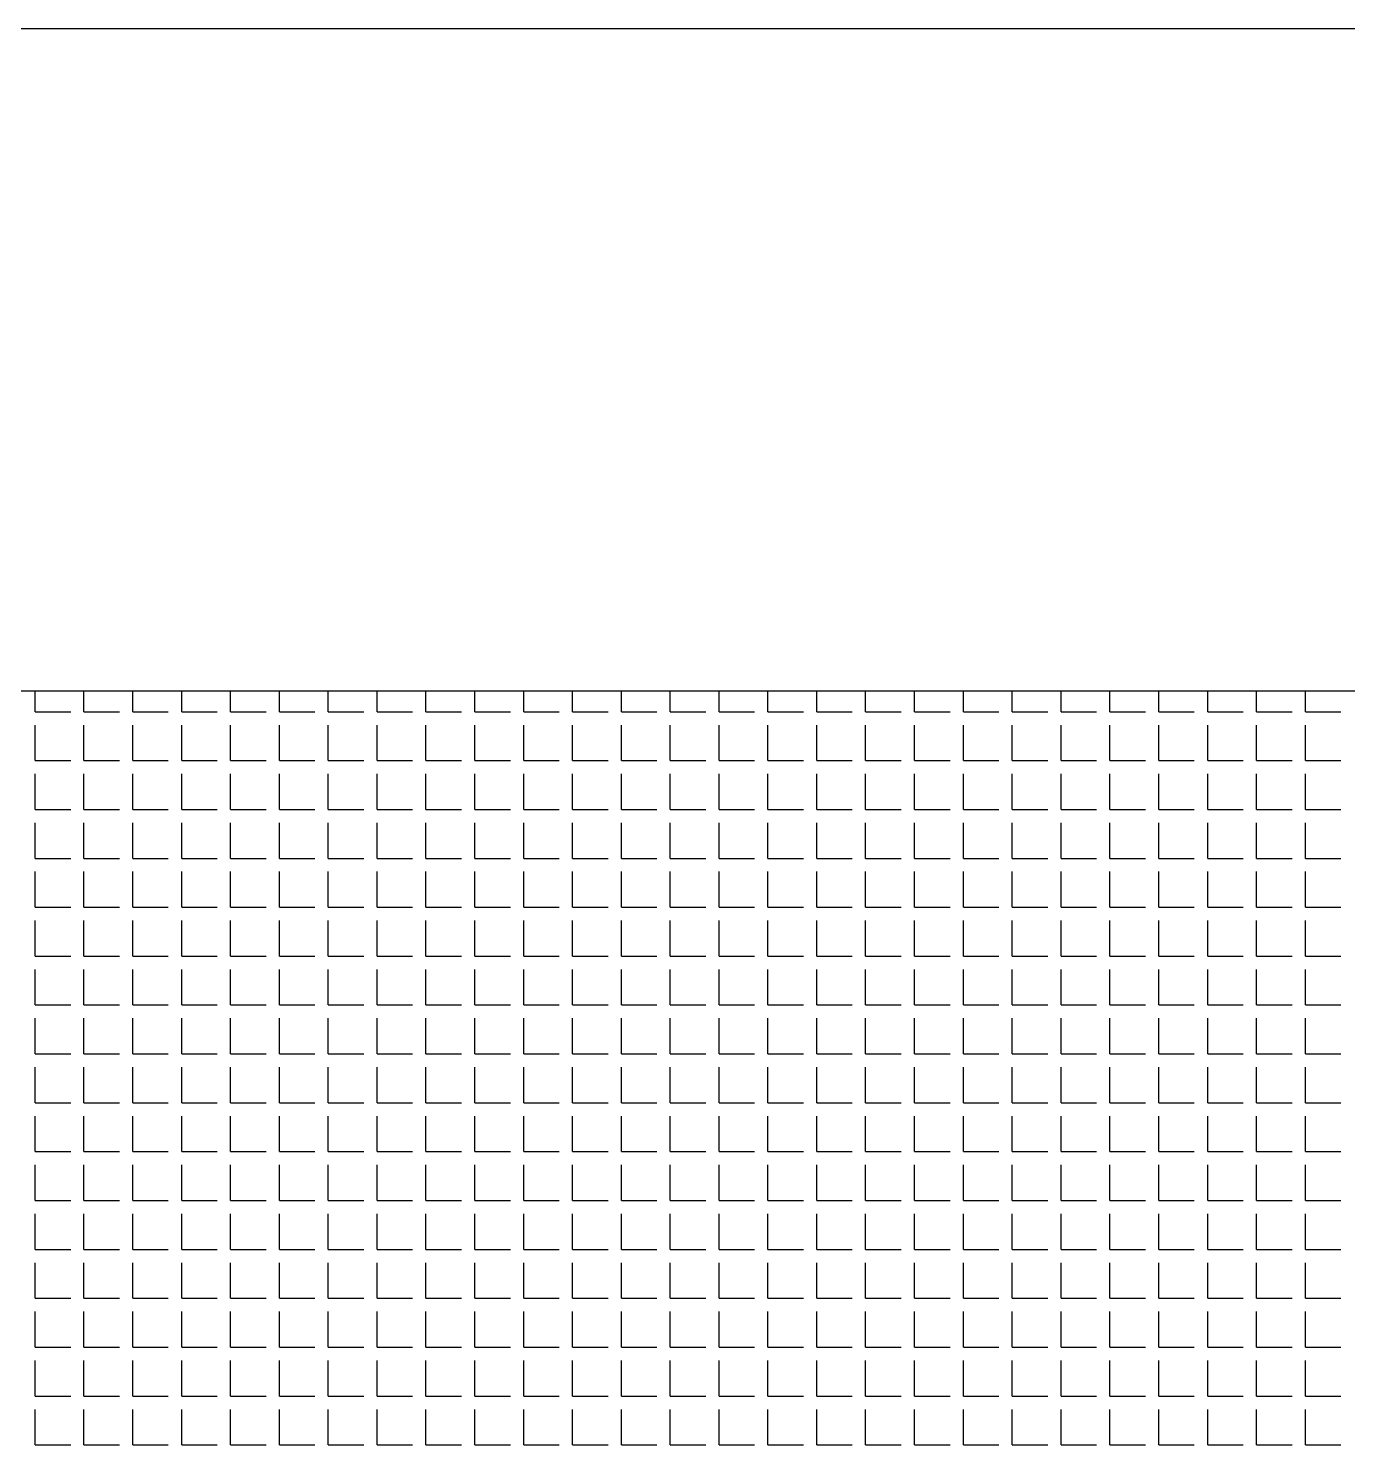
# Model space of a CAD drawing. Header units: millimetres. Extents: x -2063041 to -1932644, y 197605868 to 197643080.
# Drawn here: x -2046964.9 to -2046824.2, y 197627216.6 to 197627368.4 of the extents above; entities that cross this region are included whole.
import ezdxf

# ---------------------------------------------------------------- set-up
doc = ezdxf.new("R2010")
doc.units = ezdxf.units.MM
doc.layers.add('СКУД', color=7, linetype='Continuous')

msp = doc.modelspace()

# ---------------------------------------------------------------- linework, layer by layer
at = {"layer": 'СКУД', "color": 18, "true_color": 0x000000}
for p, q in [((-2046964.23, 197627295.48), (-2046964.23, 197627297.71)), ((-2046959.02, 197627295.48), (-2046959.02, 197627297.71)), ((-2046953.81, 197627295.48), (-2046953.81, 197627297.71)), ((-2046948.59, 197627295.48), (-2046948.59, 197627297.71)), ((-2046943.38, 197627295.48), (-2046943.38, 197627297.71)), ((-2046938.17, 197627295.48), (-2046938.17, 197627297.71)), ((-2046932.95, 197627295.48), (-2046932.95, 197627297.71)), ((-2046927.74, 197627295.48), (-2046927.74, 197627297.71)), ((-2046922.53, 197627295.48), (-2046922.53, 197627297.71)), ((-2046917.31, 197627295.48), (-2046917.31, 197627297.71)), ((-2046912.1, 197627295.48), (-2046912.1, 197627297.71)), ((-2046906.89, 197627295.48), (-2046906.89, 197627297.71)), ((-2046901.67, 197627295.48), (-2046901.67, 197627297.71)), ((-2046896.46, 197627295.48), (-2046896.46, 197627297.71)), ((-2046891.25, 197627295.48), (-2046891.25, 197627297.71)), ((-2046886.03, 197627295.48), (-2046886.03, 197627297.71)), ((-2046880.82, 197627295.48), (-2046880.82, 197627297.71)), ((-2046875.61, 197627295.48), (-2046875.61, 197627297.71)), ((-2046870.39, 197627295.48), (-2046870.39, 197627297.71)), ((-2046865.18, 197627295.48), (-2046865.18, 197627297.71)), ((-2046859.97, 197627295.48), (-2046859.97, 197627297.71)), ((-2046854.75, 197627295.48), (-2046854.75, 197627297.71)), ((-2046849.54, 197627295.48), (-2046849.54, 197627297.71)), ((-2046844.33, 197627295.48), (-2046844.33, 197627297.71)), ((-2046839.11, 197627295.48), (-2046839.11, 197627297.71)), ((-2046833.9, 197627295.48), (-2046833.9, 197627297.71)), ((-2046828.69, 197627295.48), (-2046828.69, 197627297.71)), ((-2046964.23, 197627295.48), (-2046960.44, 197627295.48)), ((-2046959.02, 197627295.48), (-2046955.23, 197627295.48)), ((-2046953.81, 197627295.48), (-2046950.02, 197627295.48)), ((-2046948.59, 197627295.48), (-2046944.8, 197627295.48)), ((-2046943.38, 197627295.48), (-2046939.59, 197627295.48)), ((-2046938.17, 197627295.48), (-2046934.38, 197627295.48)), ((-2046932.95, 197627295.48), (-2046929.16, 197627295.48)), ((-2046927.74, 197627295.48), (-2046923.95, 197627295.48)), ((-2046922.53, 197627295.48), (-2046918.74, 197627295.48)), ((-2046917.31, 197627295.48), (-2046913.52, 197627295.48)), ((-2046912.1, 197627295.48), (-2046908.31, 197627295.48)), ((-2046906.89, 197627295.48), (-2046903.1, 197627295.48)), ((-2046901.67, 197627295.48), (-2046897.88, 197627295.48)), ((-2046896.46, 197627295.48), (-2046892.67, 197627295.48)), ((-2046891.25, 197627295.48), (-2046887.46, 197627295.48)), ((-2046886.03, 197627295.48), (-2046882.24, 197627295.48)), ((-2046880.82, 197627295.48), (-2046877.03, 197627295.48)), ((-2046875.61, 197627295.48), (-2046871.82, 197627295.48)), ((-2046870.39, 197627295.48), (-2046866.6, 197627295.48)), ((-2046865.18, 197627295.48), (-2046861.39, 197627295.48)), ((-2046859.97, 197627295.48), (-2046856.18, 197627295.48)), ((-2046854.75, 197627295.48), (-2046850.96, 197627295.48)), ((-2046849.54, 197627295.48), (-2046845.75, 197627295.48)), ((-2046844.33, 197627295.48), (-2046840.54, 197627295.48)), ((-2046839.11, 197627295.48), (-2046835.32, 197627295.48)), ((-2046833.9, 197627295.48), (-2046830.11, 197627295.48)), ((-2046828.69, 197627295.48), (-2046824.9, 197627295.48)), ((-2046964.23, 197627290.27), (-2046964.23, 197627294.06)), ((-2046959.02, 197627290.27), (-2046959.02, 197627294.06)), ((-2046953.81, 197627290.27), (-2046953.81, 197627294.06)), ((-2046948.59, 197627290.27), (-2046948.59, 197627294.06)), ((-2046943.38, 197627290.27), (-2046943.38, 197627294.06)), ((-2046938.17, 197627290.27), (-2046938.17, 197627294.06)), ((-2046932.95, 197627290.27), (-2046932.95, 197627294.06)), ((-2046927.74, 197627290.27), (-2046927.74, 197627294.06)), ((-2046922.53, 197627290.27), (-2046922.53, 197627294.06)), ((-2046917.31, 197627290.27), (-2046917.31, 197627294.06)), ((-2046912.1, 197627290.27), (-2046912.1, 197627294.06)), ((-2046906.89, 197627290.27), (-2046906.89, 197627294.06)), ((-2046901.67, 197627290.27), (-2046901.67, 197627294.06)), ((-2046896.46, 197627290.27), (-2046896.46, 197627294.06)), ((-2046891.25, 197627290.27), (-2046891.25, 197627294.06)), ((-2046886.03, 197627290.27), (-2046886.03, 197627294.06)), ((-2046880.82, 197627290.27), (-2046880.82, 197627294.06)), ((-2046875.61, 197627290.27), (-2046875.61, 197627294.06)), ((-2046870.39, 197627290.27), (-2046870.39, 197627294.06)), ((-2046865.18, 197627290.27), (-2046865.18, 197627294.06)), ((-2046859.97, 197627290.27), (-2046859.97, 197627294.06)), ((-2046854.75, 197627290.27), (-2046854.75, 197627294.06)), ((-2046849.54, 197627290.27), (-2046849.54, 197627294.06)), ((-2046844.33, 197627290.27), (-2046844.33, 197627294.06)), ((-2046839.11, 197627290.27), (-2046839.11, 197627294.06)), ((-2046833.9, 197627290.27), (-2046833.9, 197627294.06)), ((-2046828.69, 197627290.27), (-2046828.69, 197627294.06)), ((-2046964.23, 197627290.27), (-2046960.44, 197627290.27)), ((-2046959.02, 197627290.27), (-2046955.23, 197627290.27)), ((-2046953.81, 197627290.27), (-2046950.02, 197627290.27)), ((-2046948.59, 197627290.27), (-2046944.8, 197627290.27)), ((-2046943.38, 197627290.27), (-2046939.59, 197627290.27)), ((-2046938.17, 197627290.27), (-2046934.38, 197627290.27)), ((-2046932.95, 197627290.27), (-2046929.16, 197627290.27)), ((-2046927.74, 197627290.27), (-2046923.95, 197627290.27)), ((-2046922.53, 197627290.27), (-2046918.74, 197627290.27)), ((-2046917.31, 197627290.27), (-2046913.52, 197627290.27)), ((-2046912.1, 197627290.27), (-2046908.31, 197627290.27)), ((-2046906.89, 197627290.27), (-2046903.1, 197627290.27)), ((-2046901.67, 197627290.27), (-2046897.88, 197627290.27)), ((-2046896.46, 197627290.27), (-2046892.67, 197627290.27)), ((-2046891.25, 197627290.27), (-2046887.46, 197627290.27)), ((-2046886.03, 197627290.27), (-2046882.24, 197627290.27)), ((-2046880.82, 197627290.27), (-2046877.03, 197627290.27)), ((-2046875.61, 197627290.27), (-2046871.82, 197627290.27)), ((-2046870.39, 197627290.27), (-2046866.6, 197627290.27)), ((-2046865.18, 197627290.27), (-2046861.39, 197627290.27)), ((-2046859.97, 197627290.27), (-2046856.18, 197627290.27)), ((-2046854.75, 197627290.27), (-2046850.96, 197627290.27)), ((-2046849.54, 197627290.27), (-2046845.75, 197627290.27)), ((-2046844.33, 197627290.27), (-2046840.54, 197627290.27)), ((-2046839.11, 197627290.27), (-2046835.32, 197627290.27)), ((-2046833.9, 197627290.27), (-2046830.11, 197627290.27)), ((-2046828.69, 197627290.27), (-2046824.9, 197627290.27)), ((-2046964.23, 197627285.05), (-2046964.23, 197627288.84)), ((-2046959.02, 197627285.05), (-2046959.02, 197627288.84)), ((-2046953.81, 197627285.05), (-2046953.81, 197627288.84)), ((-2046948.59, 197627285.05), (-2046948.59, 197627288.84)), ((-2046943.38, 197627285.05), (-2046943.38, 197627288.84)), ((-2046938.17, 197627285.05), (-2046938.17, 197627288.84)), ((-2046932.95, 197627285.05), (-2046932.95, 197627288.84)), ((-2046927.74, 197627285.05), (-2046927.74, 197627288.84)), ((-2046922.53, 197627285.05), (-2046922.53, 197627288.84)), ((-2046917.31, 197627285.05), (-2046917.31, 197627288.84)), ((-2046912.1, 197627285.05), (-2046912.1, 197627288.84)), ((-2046906.89, 197627285.05), (-2046906.89, 197627288.84)), ((-2046901.67, 197627285.05), (-2046901.67, 197627288.84)), ((-2046896.46, 197627285.05), (-2046896.46, 197627288.84)), ((-2046891.25, 197627285.05), (-2046891.25, 197627288.84)), ((-2046886.03, 197627285.05), (-2046886.03, 197627288.84)), ((-2046880.82, 197627285.05), (-2046880.82, 197627288.84)), ((-2046875.61, 197627285.05), (-2046875.61, 197627288.84)), ((-2046870.39, 197627285.05), (-2046870.39, 197627288.84)), ((-2046865.18, 197627285.05), (-2046865.18, 197627288.84)), ((-2046859.97, 197627285.05), (-2046859.97, 197627288.84)), ((-2046854.75, 197627285.05), (-2046854.75, 197627288.84)), ((-2046849.54, 197627285.05), (-2046849.54, 197627288.84)), ((-2046844.33, 197627285.05), (-2046844.33, 197627288.84)), ((-2046839.11, 197627285.05), (-2046839.11, 197627288.84)), ((-2046833.9, 197627285.05), (-2046833.9, 197627288.84)), ((-2046828.69, 197627285.05), (-2046828.69, 197627288.84)), ((-2046964.23, 197627285.05), (-2046960.44, 197627285.05)), ((-2046959.02, 197627285.05), (-2046955.23, 197627285.05)), ((-2046953.81, 197627285.05), (-2046950.02, 197627285.05)), ((-2046948.59, 197627285.05), (-2046944.8, 197627285.05)), ((-2046943.38, 197627285.05), (-2046939.59, 197627285.05)), ((-2046938.17, 197627285.05), (-2046934.38, 197627285.05)), ((-2046932.95, 197627285.05), (-2046929.16, 197627285.05)), ((-2046927.74, 197627285.05), (-2046923.95, 197627285.05)), ((-2046922.53, 197627285.05), (-2046918.74, 197627285.05)), ((-2046917.31, 197627285.05), (-2046913.52, 197627285.05)), ((-2046912.1, 197627285.05), (-2046908.31, 197627285.05)), ((-2046906.89, 197627285.05), (-2046903.1, 197627285.05)), ((-2046901.67, 197627285.05), (-2046897.88, 197627285.05)), ((-2046896.46, 197627285.05), (-2046892.67, 197627285.05)), ((-2046891.25, 197627285.05), (-2046887.46, 197627285.05)), ((-2046886.03, 197627285.05), (-2046882.24, 197627285.05)), ((-2046880.82, 197627285.05), (-2046877.03, 197627285.05)), ((-2046875.61, 197627285.05), (-2046871.82, 197627285.05)), ((-2046870.39, 197627285.05), (-2046866.6, 197627285.05)), ((-2046865.18, 197627285.05), (-2046861.39, 197627285.05)), ((-2046859.97, 197627285.05), (-2046856.18, 197627285.05)), ((-2046854.75, 197627285.05), (-2046850.96, 197627285.05)), ((-2046849.54, 197627285.05), (-2046845.75, 197627285.05)), ((-2046844.33, 197627285.05), (-2046840.54, 197627285.05)), ((-2046839.11, 197627285.05), (-2046835.32, 197627285.05)), ((-2046833.9, 197627285.05), (-2046830.11, 197627285.05)), ((-2046828.69, 197627285.05), (-2046824.9, 197627285.05)), ((-2046964.23, 197627279.84), (-2046964.23, 197627283.63)), ((-2046959.02, 197627279.84), (-2046959.02, 197627283.63)), ((-2046953.81, 197627279.84), (-2046953.81, 197627283.63)), ((-2046948.59, 197627279.84), (-2046948.59, 197627283.63)), ((-2046943.38, 197627279.84), (-2046943.38, 197627283.63)), ((-2046938.17, 197627279.84), (-2046938.17, 197627283.63)), ((-2046932.95, 197627279.84), (-2046932.95, 197627283.63)), ((-2046927.74, 197627279.84), (-2046927.74, 197627283.63)), ((-2046922.53, 197627279.84), (-2046922.53, 197627283.63)), ((-2046917.31, 197627279.84), (-2046917.31, 197627283.63)), ((-2046912.1, 197627279.84), (-2046912.1, 197627283.63)), ((-2046906.89, 197627279.84), (-2046906.89, 197627283.63)), ((-2046901.67, 197627279.84), (-2046901.67, 197627283.63)), ((-2046896.46, 197627279.84), (-2046896.46, 197627283.63)), ((-2046891.25, 197627279.84), (-2046891.25, 197627283.63)), ((-2046886.03, 197627279.84), (-2046886.03, 197627283.63)), ((-2046880.82, 197627279.84), (-2046880.82, 197627283.63)), ((-2046875.61, 197627279.84), (-2046875.61, 197627283.63)), ((-2046870.39, 197627279.84), (-2046870.39, 197627283.63)), ((-2046865.18, 197627279.84), (-2046865.18, 197627283.63)), ((-2046859.97, 197627279.84), (-2046859.97, 197627283.63)), ((-2046854.75, 197627279.84), (-2046854.75, 197627283.63)), ((-2046849.54, 197627279.84), (-2046849.54, 197627283.63)), ((-2046844.33, 197627279.84), (-2046844.33, 197627283.63)), ((-2046839.11, 197627279.84), (-2046839.11, 197627283.63)), ((-2046833.9, 197627279.84), (-2046833.9, 197627283.63)), ((-2046828.69, 197627279.84), (-2046828.69, 197627283.63)), ((-2046964.23, 197627279.84), (-2046960.44, 197627279.84)), ((-2046959.02, 197627279.84), (-2046955.23, 197627279.84)), ((-2046953.81, 197627279.84), (-2046950.02, 197627279.84)), ((-2046948.59, 197627279.84), (-2046944.8, 197627279.84)), ((-2046943.38, 197627279.84), (-2046939.59, 197627279.84)), ((-2046938.17, 197627279.84), (-2046934.38, 197627279.84)), ((-2046932.95, 197627279.84), (-2046929.16, 197627279.84)), ((-2046927.74, 197627279.84), (-2046923.95, 197627279.84)), ((-2046922.53, 197627279.84), (-2046918.74, 197627279.84)), ((-2046917.31, 197627279.84), (-2046913.52, 197627279.84)), ((-2046912.1, 197627279.84), (-2046908.31, 197627279.84)), ((-2046906.89, 197627279.84), (-2046903.1, 197627279.84)), ((-2046901.67, 197627279.84), (-2046897.88, 197627279.84)), ((-2046896.46, 197627279.84), (-2046892.67, 197627279.84)), ((-2046891.25, 197627279.84), (-2046887.46, 197627279.84)), ((-2046886.03, 197627279.84), (-2046882.24, 197627279.84)), ((-2046880.82, 197627279.84), (-2046877.03, 197627279.84)), ((-2046875.61, 197627279.84), (-2046871.82, 197627279.84)), ((-2046870.39, 197627279.84), (-2046866.6, 197627279.84)), ((-2046865.18, 197627279.84), (-2046861.39, 197627279.84)), ((-2046859.97, 197627279.84), (-2046856.18, 197627279.84)), ((-2046854.75, 197627279.84), (-2046850.96, 197627279.84)), ((-2046849.54, 197627279.84), (-2046845.75, 197627279.84)), ((-2046844.33, 197627279.84), (-2046840.54, 197627279.84)), ((-2046839.11, 197627279.84), (-2046835.32, 197627279.84)), ((-2046833.9, 197627279.84), (-2046830.11, 197627279.84)), ((-2046828.69, 197627279.84), (-2046824.9, 197627279.84)), ((-2046964.23, 197627274.63), (-2046964.23, 197627278.42)), ((-2046959.02, 197627274.63), (-2046959.02, 197627278.42)), ((-2046953.81, 197627274.63), (-2046953.81, 197627278.42)), ((-2046948.59, 197627274.63), (-2046948.59, 197627278.42)), ((-2046943.38, 197627274.63), (-2046943.38, 197627278.42)), ((-2046938.17, 197627274.63), (-2046938.17, 197627278.42)), ((-2046932.95, 197627274.63), (-2046932.95, 197627278.42)), ((-2046927.74, 197627274.63), (-2046927.74, 197627278.42)), ((-2046922.53, 197627274.63), (-2046922.53, 197627278.42)), ((-2046917.31, 197627274.63), (-2046917.31, 197627278.42)), ((-2046912.1, 197627274.63), (-2046912.1, 197627278.42)), ((-2046906.89, 197627274.63), (-2046906.89, 197627278.42)), ((-2046901.67, 197627274.63), (-2046901.67, 197627278.42)), ((-2046896.46, 197627274.63), (-2046896.46, 197627278.42)), ((-2046891.25, 197627274.63), (-2046891.25, 197627278.42)), ((-2046886.03, 197627274.63), (-2046886.03, 197627278.42)), ((-2046880.82, 197627274.63), (-2046880.82, 197627278.42)), ((-2046875.61, 197627274.63), (-2046875.61, 197627278.42)), ((-2046870.39, 197627274.63), (-2046870.39, 197627278.42)), ((-2046865.18, 197627274.63), (-2046865.18, 197627278.42)), ((-2046859.97, 197627274.63), (-2046859.97, 197627278.42)), ((-2046854.75, 197627274.63), (-2046854.75, 197627278.42)), ((-2046849.54, 197627274.63), (-2046849.54, 197627278.42)), ((-2046844.33, 197627274.63), (-2046844.33, 197627278.42)), ((-2046839.11, 197627274.63), (-2046839.11, 197627278.42)), ((-2046833.9, 197627274.63), (-2046833.9, 197627278.42)), ((-2046828.69, 197627274.63), (-2046828.69, 197627278.42)), ((-2046964.23, 197627274.63), (-2046960.44, 197627274.63)), ((-2046959.02, 197627274.63), (-2046955.23, 197627274.63)), ((-2046953.81, 197627274.63), (-2046950.02, 197627274.63)), ((-2046948.59, 197627274.63), (-2046944.8, 197627274.63)), ((-2046943.38, 197627274.63), (-2046939.59, 197627274.63)), ((-2046938.17, 197627274.63), (-2046934.38, 197627274.63)), ((-2046932.95, 197627274.63), (-2046929.16, 197627274.63)), ((-2046927.74, 197627274.63), (-2046923.95, 197627274.63)), ((-2046922.53, 197627274.63), (-2046918.74, 197627274.63)), ((-2046917.31, 197627274.63), (-2046913.52, 197627274.63)), ((-2046912.1, 197627274.63), (-2046908.31, 197627274.63)), ((-2046906.89, 197627274.63), (-2046903.1, 197627274.63)), ((-2046901.67, 197627274.63), (-2046897.88, 197627274.63)), ((-2046896.46, 197627274.63), (-2046892.67, 197627274.63)), ((-2046891.25, 197627274.63), (-2046887.46, 197627274.63)), ((-2046886.03, 197627274.63), (-2046882.24, 197627274.63)), ((-2046880.82, 197627274.63), (-2046877.03, 197627274.63)), ((-2046875.61, 197627274.63), (-2046871.82, 197627274.63)), ((-2046870.39, 197627274.63), (-2046866.6, 197627274.63)), ((-2046865.18, 197627274.63), (-2046861.39, 197627274.63)), ((-2046859.97, 197627274.63), (-2046856.18, 197627274.63)), ((-2046854.75, 197627274.63), (-2046850.96, 197627274.63)), ((-2046849.54, 197627274.63), (-2046845.75, 197627274.63)), ((-2046844.33, 197627274.63), (-2046840.54, 197627274.63)), ((-2046839.11, 197627274.63), (-2046835.32, 197627274.63)), ((-2046833.9, 197627274.63), (-2046830.11, 197627274.63)), ((-2046828.69, 197627274.63), (-2046824.9, 197627274.63)), ((-2046964.23, 197627269.41), (-2046964.23, 197627273.2)), ((-2046959.02, 197627269.41), (-2046959.02, 197627273.2)), ((-2046953.81, 197627269.41), (-2046953.81, 197627273.2)), ((-2046948.59, 197627269.41), (-2046948.59, 197627273.2)), ((-2046943.38, 197627269.41), (-2046943.38, 197627273.2)), ((-2046938.17, 197627269.41), (-2046938.17, 197627273.2)), ((-2046932.95, 197627269.41), (-2046932.95, 197627273.2)), ((-2046927.74, 197627269.41), (-2046927.74, 197627273.2)), ((-2046922.53, 197627269.41), (-2046922.53, 197627273.2)), ((-2046917.31, 197627269.41), (-2046917.31, 197627273.2)), ((-2046912.1, 197627269.41), (-2046912.1, 197627273.2)), ((-2046906.89, 197627269.41), (-2046906.89, 197627273.2)), ((-2046901.67, 197627269.41), (-2046901.67, 197627273.2)), ((-2046896.46, 197627269.41), (-2046896.46, 197627273.2)), ((-2046891.25, 197627269.41), (-2046891.25, 197627273.2)), ((-2046886.03, 197627269.41), (-2046886.03, 197627273.2)), ((-2046880.82, 197627269.41), (-2046880.82, 197627273.2)), ((-2046875.61, 197627269.41), (-2046875.61, 197627273.2)), ((-2046870.39, 197627269.41), (-2046870.39, 197627273.2)), ((-2046865.18, 197627269.41), (-2046865.18, 197627273.2)), ((-2046859.97, 197627269.41), (-2046859.97, 197627273.2)), ((-2046854.75, 197627269.41), (-2046854.75, 197627273.2)), ((-2046849.54, 197627269.41), (-2046849.54, 197627273.2)), ((-2046844.33, 197627269.41), (-2046844.33, 197627273.2)), ((-2046839.11, 197627269.41), (-2046839.11, 197627273.2)), ((-2046833.9, 197627269.41), (-2046833.9, 197627273.2)), ((-2046828.69, 197627269.41), (-2046828.69, 197627273.2)), ((-2046964.23, 197627269.41), (-2046960.44, 197627269.41)), ((-2046959.02, 197627269.41), (-2046955.23, 197627269.41)), ((-2046953.81, 197627269.41), (-2046950.02, 197627269.41)), ((-2046948.59, 197627269.41), (-2046944.8, 197627269.41)), ((-2046943.38, 197627269.41), (-2046939.59, 197627269.41)), ((-2046938.17, 197627269.41), (-2046934.38, 197627269.41)), ((-2046932.95, 197627269.41), (-2046929.16, 197627269.41)), ((-2046927.74, 197627269.41), (-2046923.95, 197627269.41)), ((-2046922.53, 197627269.41), (-2046918.74, 197627269.41)), ((-2046917.31, 197627269.41), (-2046913.52, 197627269.41)), ((-2046912.1, 197627269.41), (-2046908.31, 197627269.41)), ((-2046906.89, 197627269.41), (-2046903.1, 197627269.41)), ((-2046901.67, 197627269.41), (-2046897.88, 197627269.41)), ((-2046896.46, 197627269.41), (-2046892.67, 197627269.41)), ((-2046891.25, 197627269.41), (-2046887.46, 197627269.41)), ((-2046886.03, 197627269.41), (-2046882.24, 197627269.41)), ((-2046880.82, 197627269.41), (-2046877.03, 197627269.41)), ((-2046875.61, 197627269.41), (-2046871.82, 197627269.41)), ((-2046870.39, 197627269.41), (-2046866.6, 197627269.41)), ((-2046865.18, 197627269.41), (-2046861.39, 197627269.41)), ((-2046859.97, 197627269.41), (-2046856.18, 197627269.41)), ((-2046854.75, 197627269.41), (-2046850.96, 197627269.41)), ((-2046849.54, 197627269.41), (-2046845.75, 197627269.41)), ((-2046844.33, 197627269.41), (-2046840.54, 197627269.41)), ((-2046839.11, 197627269.41), (-2046835.32, 197627269.41)), ((-2046833.9, 197627269.41), (-2046830.11, 197627269.41)), ((-2046828.69, 197627269.41), (-2046824.9, 197627269.41)), ((-2046964.23, 197627264.2), (-2046964.23, 197627267.99)), ((-2046959.02, 197627264.2), (-2046959.02, 197627267.99)), ((-2046953.81, 197627264.2), (-2046953.81, 197627267.99)), ((-2046948.59, 197627264.2), (-2046948.59, 197627267.99)), ((-2046943.38, 197627264.2), (-2046943.38, 197627267.99)), ((-2046938.17, 197627264.2), (-2046938.17, 197627267.99)), ((-2046932.95, 197627264.2), (-2046932.95, 197627267.99)), ((-2046927.74, 197627264.2), (-2046927.74, 197627267.99)), ((-2046922.53, 197627264.2), (-2046922.53, 197627267.99)), ((-2046917.31, 197627264.2), (-2046917.31, 197627267.99)), ((-2046912.1, 197627264.2), (-2046912.1, 197627267.99)), ((-2046906.89, 197627264.2), (-2046906.89, 197627267.99)), ((-2046901.67, 197627264.2), (-2046901.67, 197627267.99)), ((-2046896.46, 197627264.2), (-2046896.46, 197627267.99)), ((-2046891.25, 197627264.2), (-2046891.25, 197627267.99)), ((-2046886.03, 197627264.2), (-2046886.03, 197627267.99)), ((-2046880.82, 197627264.2), (-2046880.82, 197627267.99)), ((-2046875.61, 197627264.2), (-2046875.61, 197627267.99)), ((-2046870.39, 197627264.2), (-2046870.39, 197627267.99)), ((-2046865.18, 197627264.2), (-2046865.18, 197627267.99)), ((-2046859.97, 197627264.2), (-2046859.97, 197627267.99)), ((-2046854.75, 197627264.2), (-2046854.75, 197627267.99)), ((-2046849.54, 197627264.2), (-2046849.54, 197627267.99)), ((-2046844.33, 197627264.2), (-2046844.33, 197627267.99)), ((-2046839.11, 197627264.2), (-2046839.11, 197627267.99)), ((-2046833.9, 197627264.2), (-2046833.9, 197627267.99)), ((-2046828.69, 197627264.2), (-2046828.69, 197627267.99)), ((-2046964.23, 197627264.2), (-2046960.44, 197627264.2)), ((-2046959.02, 197627264.2), (-2046955.23, 197627264.2)), ((-2046953.81, 197627264.2), (-2046950.02, 197627264.2)), ((-2046948.59, 197627264.2), (-2046944.8, 197627264.2)), ((-2046943.38, 197627264.2), (-2046939.59, 197627264.2)), ((-2046938.17, 197627264.2), (-2046934.38, 197627264.2)), ((-2046932.95, 197627264.2), (-2046929.16, 197627264.2)), ((-2046927.74, 197627264.2), (-2046923.95, 197627264.2)), ((-2046922.53, 197627264.2), (-2046918.74, 197627264.2)), ((-2046917.31, 197627264.2), (-2046913.52, 197627264.2)), ((-2046912.1, 197627264.2), (-2046908.31, 197627264.2)), ((-2046906.89, 197627264.2), (-2046903.1, 197627264.2)), ((-2046901.67, 197627264.2), (-2046897.88, 197627264.2)), ((-2046896.46, 197627264.2), (-2046892.67, 197627264.2)), ((-2046891.25, 197627264.2), (-2046887.46, 197627264.2)), ((-2046886.03, 197627264.2), (-2046882.24, 197627264.2)), ((-2046880.82, 197627264.2), (-2046877.03, 197627264.2)), ((-2046875.61, 197627264.2), (-2046871.82, 197627264.2)), ((-2046870.39, 197627264.2), (-2046866.6, 197627264.2)), ((-2046865.18, 197627264.2), (-2046861.39, 197627264.2)), ((-2046859.97, 197627264.2), (-2046856.18, 197627264.2)), ((-2046854.75, 197627264.2), (-2046850.96, 197627264.2)), ((-2046849.54, 197627264.2), (-2046845.75, 197627264.2)), ((-2046844.33, 197627264.2), (-2046840.54, 197627264.2)), ((-2046839.11, 197627264.2), (-2046835.32, 197627264.2)), ((-2046833.9, 197627264.2), (-2046830.11, 197627264.2)), ((-2046828.69, 197627264.2), (-2046824.9, 197627264.2)), ((-2046964.23, 197627258.99), (-2046964.23, 197627262.78)), ((-2046959.02, 197627258.99), (-2046959.02, 197627262.78)), ((-2046953.81, 197627258.99), (-2046953.81, 197627262.78)), ((-2046948.59, 197627258.99), (-2046948.59, 197627262.78)), ((-2046943.38, 197627258.99), (-2046943.38, 197627262.78)), ((-2046938.17, 197627258.99), (-2046938.17, 197627262.78)), ((-2046932.95, 197627258.99), (-2046932.95, 197627262.78)), ((-2046927.74, 197627258.99), (-2046927.74, 197627262.78)), ((-2046922.53, 197627258.99), (-2046922.53, 197627262.78)), ((-2046917.31, 197627258.99), (-2046917.31, 197627262.78)), ((-2046912.1, 197627258.99), (-2046912.1, 197627262.78)), ((-2046906.89, 197627258.99), (-2046906.89, 197627262.78)), ((-2046901.67, 197627258.99), (-2046901.67, 197627262.78)), ((-2046896.46, 197627258.99), (-2046896.46, 197627262.78)), ((-2046891.25, 197627258.99), (-2046891.25, 197627262.78)), ((-2046886.03, 197627258.99), (-2046886.03, 197627262.78)), ((-2046880.82, 197627258.99), (-2046880.82, 197627262.78)), ((-2046875.61, 197627258.99), (-2046875.61, 197627262.78)), ((-2046870.39, 197627258.99), (-2046870.39, 197627262.78)), ((-2046865.18, 197627258.99), (-2046865.18, 197627262.78)), ((-2046859.97, 197627258.99), (-2046859.97, 197627262.78)), ((-2046854.75, 197627258.99), (-2046854.75, 197627262.78)), ((-2046849.54, 197627258.99), (-2046849.54, 197627262.78)), ((-2046844.33, 197627258.99), (-2046844.33, 197627262.78)), ((-2046839.11, 197627258.99), (-2046839.11, 197627262.78)), ((-2046833.9, 197627258.99), (-2046833.9, 197627262.78)), ((-2046828.69, 197627258.99), (-2046828.69, 197627262.78)), ((-2046964.23, 197627258.99), (-2046960.44, 197627258.99)), ((-2046959.02, 197627258.99), (-2046955.23, 197627258.99)), ((-2046953.81, 197627258.99), (-2046950.02, 197627258.99)), ((-2046948.59, 197627258.99), (-2046944.8, 197627258.99)), ((-2046943.38, 197627258.99), (-2046939.59, 197627258.99)), ((-2046938.17, 197627258.99), (-2046934.38, 197627258.99)), ((-2046932.95, 197627258.99), (-2046929.16, 197627258.99)), ((-2046927.74, 197627258.99), (-2046923.95, 197627258.99)), ((-2046922.53, 197627258.99), (-2046918.74, 197627258.99)), ((-2046917.31, 197627258.99), (-2046913.52, 197627258.99)), ((-2046912.1, 197627258.99), (-2046908.31, 197627258.99)), ((-2046906.89, 197627258.99), (-2046903.1, 197627258.99)), ((-2046901.67, 197627258.99), (-2046897.88, 197627258.99)), ((-2046896.46, 197627258.99), (-2046892.67, 197627258.99)), ((-2046891.25, 197627258.99), (-2046887.46, 197627258.99)), ((-2046886.03, 197627258.99), (-2046882.24, 197627258.99)), ((-2046880.82, 197627258.99), (-2046877.03, 197627258.99)), ((-2046875.61, 197627258.99), (-2046871.82, 197627258.99)), ((-2046870.39, 197627258.99), (-2046866.6, 197627258.99)), ((-2046865.18, 197627258.99), (-2046861.39, 197627258.99)), ((-2046859.97, 197627258.99), (-2046856.18, 197627258.99)), ((-2046854.75, 197627258.99), (-2046850.96, 197627258.99)), ((-2046849.54, 197627258.99), (-2046845.75, 197627258.99)), ((-2046844.33, 197627258.99), (-2046840.54, 197627258.99)), ((-2046839.11, 197627258.99), (-2046835.32, 197627258.99)), ((-2046833.9, 197627258.99), (-2046830.11, 197627258.99)), ((-2046828.69, 197627258.99), (-2046824.9, 197627258.99)), ((-2046964.23, 197627253.77), (-2046964.23, 197627257.56)), ((-2046959.02, 197627253.77), (-2046959.02, 197627257.56)), ((-2046953.81, 197627253.77), (-2046953.81, 197627257.56)), ((-2046948.59, 197627253.77), (-2046948.59, 197627257.56)), ((-2046943.38, 197627253.77), (-2046943.38, 197627257.56)), ((-2046938.17, 197627253.77), (-2046938.17, 197627257.56)), ((-2046932.95, 197627253.77), (-2046932.95, 197627257.56)), ((-2046927.74, 197627253.77), (-2046927.74, 197627257.56)), ((-2046922.53, 197627253.77), (-2046922.53, 197627257.56)), ((-2046917.31, 197627253.77), (-2046917.31, 197627257.56)), ((-2046912.1, 197627253.77), (-2046912.1, 197627257.56)), ((-2046906.89, 197627253.77), (-2046906.89, 197627257.56)), ((-2046901.67, 197627253.77), (-2046901.67, 197627257.56)), ((-2046896.46, 197627253.77), (-2046896.46, 197627257.56)), ((-2046891.25, 197627253.77), (-2046891.25, 197627257.56)), ((-2046886.03, 197627253.77), (-2046886.03, 197627257.56)), ((-2046880.82, 197627253.77), (-2046880.82, 197627257.56)), ((-2046875.61, 197627253.77), (-2046875.61, 197627257.56)), ((-2046870.39, 197627253.77), (-2046870.39, 197627257.56)), ((-2046865.18, 197627253.77), (-2046865.18, 197627257.56)), ((-2046859.97, 197627253.77), (-2046859.97, 197627257.56)), ((-2046854.75, 197627253.77), (-2046854.75, 197627257.56)), ((-2046849.54, 197627253.77), (-2046849.54, 197627257.56)), ((-2046844.33, 197627253.77), (-2046844.33, 197627257.56)), ((-2046839.11, 197627253.77), (-2046839.11, 197627257.56)), ((-2046833.9, 197627253.77), (-2046833.9, 197627257.56)), ((-2046828.69, 197627253.77), (-2046828.69, 197627257.56)), ((-2046964.23, 197627253.77), (-2046960.44, 197627253.77)), ((-2046959.02, 197627253.77), (-2046955.23, 197627253.77)), ((-2046953.81, 197627253.77), (-2046950.02, 197627253.77)), ((-2046948.59, 197627253.77), (-2046944.8, 197627253.77)), ((-2046943.38, 197627253.77), (-2046939.59, 197627253.77)), ((-2046938.17, 197627253.77), (-2046934.38, 197627253.77)), ((-2046932.95, 197627253.77), (-2046929.16, 197627253.77)), ((-2046927.74, 197627253.77), (-2046923.95, 197627253.77)), ((-2046922.53, 197627253.77), (-2046918.74, 197627253.77)), ((-2046917.31, 197627253.77), (-2046913.52, 197627253.77)), ((-2046912.1, 197627253.77), (-2046908.31, 197627253.77)), ((-2046906.89, 197627253.77), (-2046903.1, 197627253.77)), ((-2046901.67, 197627253.77), (-2046897.88, 197627253.77)), ((-2046896.46, 197627253.77), (-2046892.67, 197627253.77)), ((-2046891.25, 197627253.77), (-2046887.46, 197627253.77)), ((-2046886.03, 197627253.77), (-2046882.24, 197627253.77)), ((-2046880.82, 197627253.77), (-2046877.03, 197627253.77)), ((-2046875.61, 197627253.77), (-2046871.82, 197627253.77)), ((-2046870.39, 197627253.77), (-2046866.6, 197627253.77)), ((-2046865.18, 197627253.77), (-2046861.39, 197627253.77)), ((-2046859.97, 197627253.77), (-2046856.18, 197627253.77)), ((-2046854.75, 197627253.77), (-2046850.96, 197627253.77)), ((-2046849.54, 197627253.77), (-2046845.75, 197627253.77)), ((-2046844.33, 197627253.77), (-2046840.54, 197627253.77)), ((-2046839.11, 197627253.77), (-2046835.32, 197627253.77)), ((-2046833.9, 197627253.77), (-2046830.11, 197627253.77)), ((-2046828.69, 197627253.77), (-2046824.9, 197627253.77)), ((-2046964.23, 197627248.56), (-2046964.23, 197627252.35)), ((-2046959.02, 197627248.56), (-2046959.02, 197627252.35)), ((-2046953.81, 197627248.56), (-2046953.81, 197627252.35)), ((-2046948.59, 197627248.56), (-2046948.59, 197627252.35)), ((-2046943.38, 197627248.56), (-2046943.38, 197627252.35)), ((-2046938.17, 197627248.56), (-2046938.17, 197627252.35)), ((-2046932.95, 197627248.56), (-2046932.95, 197627252.35)), ((-2046927.74, 197627248.56), (-2046927.74, 197627252.35)), ((-2046922.53, 197627248.56), (-2046922.53, 197627252.35)), ((-2046917.31, 197627248.56), (-2046917.31, 197627252.35)), ((-2046912.1, 197627248.56), (-2046912.1, 197627252.35)), ((-2046906.89, 197627248.56), (-2046906.89, 197627252.35)), ((-2046901.67, 197627248.56), (-2046901.67, 197627252.35)), ((-2046896.46, 197627248.56), (-2046896.46, 197627252.35)), ((-2046891.25, 197627248.56), (-2046891.25, 197627252.35)), ((-2046886.03, 197627248.56), (-2046886.03, 197627252.35)), ((-2046880.82, 197627248.56), (-2046880.82, 197627252.35)), ((-2046875.61, 197627248.56), (-2046875.61, 197627252.35)), ((-2046870.39, 197627248.56), (-2046870.39, 197627252.35)), ((-2046865.18, 197627248.56), (-2046865.18, 197627252.35)), ((-2046859.97, 197627248.56), (-2046859.97, 197627252.35)), ((-2046854.75, 197627248.56), (-2046854.75, 197627252.35)), ((-2046849.54, 197627248.56), (-2046849.54, 197627252.35)), ((-2046844.33, 197627248.56), (-2046844.33, 197627252.35)), ((-2046839.11, 197627248.56), (-2046839.11, 197627252.35)), ((-2046833.9, 197627248.56), (-2046833.9, 197627252.35)), ((-2046828.69, 197627248.56), (-2046828.69, 197627252.35)), ((-2046964.23, 197627248.56), (-2046960.44, 197627248.56)), ((-2046959.02, 197627248.56), (-2046955.23, 197627248.56)), ((-2046953.81, 197627248.56), (-2046950.02, 197627248.56)), ((-2046948.59, 197627248.56), (-2046944.8, 197627248.56)), ((-2046943.38, 197627248.56), (-2046939.59, 197627248.56)), ((-2046938.17, 197627248.56), (-2046934.38, 197627248.56)), ((-2046932.95, 197627248.56), (-2046929.16, 197627248.56)), ((-2046927.74, 197627248.56), (-2046923.95, 197627248.56)), ((-2046922.53, 197627248.56), (-2046918.74, 197627248.56)), ((-2046917.31, 197627248.56), (-2046913.52, 197627248.56)), ((-2046912.1, 197627248.56), (-2046908.31, 197627248.56)), ((-2046906.89, 197627248.56), (-2046903.1, 197627248.56)), ((-2046901.67, 197627248.56), (-2046897.88, 197627248.56)), ((-2046896.46, 197627248.56), (-2046892.67, 197627248.56)), ((-2046891.25, 197627248.56), (-2046887.46, 197627248.56)), ((-2046886.03, 197627248.56), (-2046882.24, 197627248.56)), ((-2046880.82, 197627248.56), (-2046877.03, 197627248.56)), ((-2046875.61, 197627248.56), (-2046871.82, 197627248.56)), ((-2046870.39, 197627248.56), (-2046866.6, 197627248.56)), ((-2046865.18, 197627248.56), (-2046861.39, 197627248.56)), ((-2046859.97, 197627248.56), (-2046856.18, 197627248.56)), ((-2046854.75, 197627248.56), (-2046850.96, 197627248.56)), ((-2046849.54, 197627248.56), (-2046845.75, 197627248.56)), ((-2046844.33, 197627248.56), (-2046840.54, 197627248.56)), ((-2046839.11, 197627248.56), (-2046835.32, 197627248.56)), ((-2046833.9, 197627248.56), (-2046830.11, 197627248.56)), ((-2046828.69, 197627248.56), (-2046824.9, 197627248.56)), ((-2046964.23, 197627243.35), (-2046964.23, 197627247.14)), ((-2046959.02, 197627243.35), (-2046959.02, 197627247.14)), ((-2046953.81, 197627243.35), (-2046953.81, 197627247.14)), ((-2046948.59, 197627243.35), (-2046948.59, 197627247.14)), ((-2046943.38, 197627243.35), (-2046943.38, 197627247.14)), ((-2046938.17, 197627243.35), (-2046938.17, 197627247.14)), ((-2046932.95, 197627243.35), (-2046932.95, 197627247.14)), ((-2046927.74, 197627243.35), (-2046927.74, 197627247.14)), ((-2046922.53, 197627243.35), (-2046922.53, 197627247.14)), ((-2046917.31, 197627243.35), (-2046917.31, 197627247.14)), ((-2046912.1, 197627243.35), (-2046912.1, 197627247.14)), ((-2046906.89, 197627243.35), (-2046906.89, 197627247.14)), ((-2046901.67, 197627243.35), (-2046901.67, 197627247.14)), ((-2046896.46, 197627243.35), (-2046896.46, 197627247.14)), ((-2046891.25, 197627243.35), (-2046891.25, 197627247.14)), ((-2046886.03, 197627243.35), (-2046886.03, 197627247.14)), ((-2046880.82, 197627243.35), (-2046880.82, 197627247.14)), ((-2046875.61, 197627243.35), (-2046875.61, 197627247.14)), ((-2046870.39, 197627243.35), (-2046870.39, 197627247.14)), ((-2046865.18, 197627243.35), (-2046865.18, 197627247.14)), ((-2046859.97, 197627243.35), (-2046859.97, 197627247.14)), ((-2046854.75, 197627243.35), (-2046854.75, 197627247.14)), ((-2046849.54, 197627243.35), (-2046849.54, 197627247.14)), ((-2046844.33, 197627243.35), (-2046844.33, 197627247.14)), ((-2046839.11, 197627243.35), (-2046839.11, 197627247.14)), ((-2046833.9, 197627243.35), (-2046833.9, 197627247.14)), ((-2046828.69, 197627243.35), (-2046828.69, 197627247.14)), ((-2046964.23, 197627243.35), (-2046960.44, 197627243.35)), ((-2046959.02, 197627243.35), (-2046955.23, 197627243.35)), ((-2046953.81, 197627243.35), (-2046950.02, 197627243.35)), ((-2046948.59, 197627243.35), (-2046944.8, 197627243.35)), ((-2046943.38, 197627243.35), (-2046939.59, 197627243.35)), ((-2046938.17, 197627243.35), (-2046934.38, 197627243.35)), ((-2046932.95, 197627243.35), (-2046929.16, 197627243.35)), ((-2046927.74, 197627243.35), (-2046923.95, 197627243.35)), ((-2046922.53, 197627243.35), (-2046918.74, 197627243.35)), ((-2046917.31, 197627243.35), (-2046913.52, 197627243.35)), ((-2046912.1, 197627243.35), (-2046908.31, 197627243.35)), ((-2046906.89, 197627243.35), (-2046903.1, 197627243.35)), ((-2046901.67, 197627243.35), (-2046897.88, 197627243.35)), ((-2046896.46, 197627243.35), (-2046892.67, 197627243.35)), ((-2046891.25, 197627243.35), (-2046887.46, 197627243.35)), ((-2046886.03, 197627243.35), (-2046882.24, 197627243.35)), ((-2046880.82, 197627243.35), (-2046877.03, 197627243.35)), ((-2046875.61, 197627243.35), (-2046871.82, 197627243.35)), ((-2046870.39, 197627243.35), (-2046866.6, 197627243.35)), ((-2046865.18, 197627243.35), (-2046861.39, 197627243.35)), ((-2046859.97, 197627243.35), (-2046856.18, 197627243.35)), ((-2046854.75, 197627243.35), (-2046850.96, 197627243.35)), ((-2046849.54, 197627243.35), (-2046845.75, 197627243.35)), ((-2046844.33, 197627243.35), (-2046840.54, 197627243.35)), ((-2046839.11, 197627243.35), (-2046835.32, 197627243.35)), ((-2046833.9, 197627243.35), (-2046830.11, 197627243.35)), ((-2046828.69, 197627243.35), (-2046824.9, 197627243.35)), ((-2046964.23, 197627238.13), (-2046964.23, 197627241.92)), ((-2046959.02, 197627238.13), (-2046959.02, 197627241.92)), ((-2046953.81, 197627238.13), (-2046953.81, 197627241.92)), ((-2046948.59, 197627238.13), (-2046948.59, 197627241.92)), ((-2046943.38, 197627238.13), (-2046943.38, 197627241.92)), ((-2046938.17, 197627238.13), (-2046938.17, 197627241.92)), ((-2046932.95, 197627238.13), (-2046932.95, 197627241.92)), ((-2046927.74, 197627238.13), (-2046927.74, 197627241.92)), ((-2046922.53, 197627238.13), (-2046922.53, 197627241.92)), ((-2046917.31, 197627238.13), (-2046917.31, 197627241.92)), ((-2046912.1, 197627238.13), (-2046912.1, 197627241.92)), ((-2046906.89, 197627238.13), (-2046906.89, 197627241.92)), ((-2046901.67, 197627238.13), (-2046901.67, 197627241.92)), ((-2046896.46, 197627238.13), (-2046896.46, 197627241.92)), ((-2046891.25, 197627238.13), (-2046891.25, 197627241.92)), ((-2046886.03, 197627238.13), (-2046886.03, 197627241.92)), ((-2046880.82, 197627238.13), (-2046880.82, 197627241.92)), ((-2046875.61, 197627238.13), (-2046875.61, 197627241.92)), ((-2046870.39, 197627238.13), (-2046870.39, 197627241.92)), ((-2046865.18, 197627238.13), (-2046865.18, 197627241.92)), ((-2046859.97, 197627238.13), (-2046859.97, 197627241.92)), ((-2046854.75, 197627238.13), (-2046854.75, 197627241.92)), ((-2046849.54, 197627238.13), (-2046849.54, 197627241.92)), ((-2046844.33, 197627238.13), (-2046844.33, 197627241.92)), ((-2046839.11, 197627238.13), (-2046839.11, 197627241.92)), ((-2046833.9, 197627238.13), (-2046833.9, 197627241.92)), ((-2046828.69, 197627238.13), (-2046828.69, 197627241.92)), ((-2046964.23, 197627238.13), (-2046960.44, 197627238.13)), ((-2046959.02, 197627238.13), (-2046955.23, 197627238.13)), ((-2046953.81, 197627238.13), (-2046950.02, 197627238.13)), ((-2046948.59, 197627238.13), (-2046944.8, 197627238.13)), ((-2046943.38, 197627238.13), (-2046939.59, 197627238.13)), ((-2046938.17, 197627238.13), (-2046934.38, 197627238.13)), ((-2046932.95, 197627238.13), (-2046929.16, 197627238.13)), ((-2046927.74, 197627238.13), (-2046923.95, 197627238.13)), ((-2046922.53, 197627238.13), (-2046918.74, 197627238.13)), ((-2046917.31, 197627238.13), (-2046913.52, 197627238.13)), ((-2046912.1, 197627238.13), (-2046908.31, 197627238.13)), ((-2046906.89, 197627238.13), (-2046903.1, 197627238.13)), ((-2046901.67, 197627238.13), (-2046897.88, 197627238.13)), ((-2046896.46, 197627238.13), (-2046892.67, 197627238.13)), ((-2046891.25, 197627238.13), (-2046887.46, 197627238.13)), ((-2046886.03, 197627238.13), (-2046882.24, 197627238.13)), ((-2046880.82, 197627238.13), (-2046877.03, 197627238.13)), ((-2046875.61, 197627238.13), (-2046871.82, 197627238.13)), ((-2046870.39, 197627238.13), (-2046866.6, 197627238.13)), ((-2046865.18, 197627238.13), (-2046861.39, 197627238.13)), ((-2046859.97, 197627238.13), (-2046856.18, 197627238.13)), ((-2046854.75, 197627238.13), (-2046850.96, 197627238.13)), ((-2046849.54, 197627238.13), (-2046845.75, 197627238.13)), ((-2046844.33, 197627238.13), (-2046840.54, 197627238.13)), ((-2046839.11, 197627238.13), (-2046835.32, 197627238.13)), ((-2046833.9, 197627238.13), (-2046830.11, 197627238.13)), ((-2046828.69, 197627238.13), (-2046824.9, 197627238.13)), ((-2046964.23, 197627232.92), (-2046964.23, 197627236.71)), ((-2046959.02, 197627232.92), (-2046959.02, 197627236.71)), ((-2046953.81, 197627232.92), (-2046953.81, 197627236.71)), ((-2046948.59, 197627232.92), (-2046948.59, 197627236.71)), ((-2046943.38, 197627232.92), (-2046943.38, 197627236.71)), ((-2046938.17, 197627232.92), (-2046938.17, 197627236.71)), ((-2046932.95, 197627232.92), (-2046932.95, 197627236.71)), ((-2046927.74, 197627232.92), (-2046927.74, 197627236.71)), ((-2046922.53, 197627232.92), (-2046922.53, 197627236.71)), ((-2046917.31, 197627232.92), (-2046917.31, 197627236.71)), ((-2046912.1, 197627232.92), (-2046912.1, 197627236.71)), ((-2046906.89, 197627232.92), (-2046906.89, 197627236.71)), ((-2046901.67, 197627232.92), (-2046901.67, 197627236.71)), ((-2046896.46, 197627232.92), (-2046896.46, 197627236.71)), ((-2046891.25, 197627232.92), (-2046891.25, 197627236.71)), ((-2046886.03, 197627232.92), (-2046886.03, 197627236.71)), ((-2046880.82, 197627232.92), (-2046880.82, 197627236.71)), ((-2046875.61, 197627232.92), (-2046875.61, 197627236.71)), ((-2046870.39, 197627232.92), (-2046870.39, 197627236.71)), ((-2046865.18, 197627232.92), (-2046865.18, 197627236.71)), ((-2046859.97, 197627232.92), (-2046859.97, 197627236.71)), ((-2046854.75, 197627232.92), (-2046854.75, 197627236.71)), ((-2046849.54, 197627232.92), (-2046849.54, 197627236.71)), ((-2046844.33, 197627232.92), (-2046844.33, 197627236.71)), ((-2046839.11, 197627232.92), (-2046839.11, 197627236.71)), ((-2046833.9, 197627232.92), (-2046833.9, 197627236.71)), ((-2046828.69, 197627232.92), (-2046828.69, 197627236.71)), ((-2046964.23, 197627232.92), (-2046960.44, 197627232.92)), ((-2046959.02, 197627232.92), (-2046955.23, 197627232.92)), ((-2046953.81, 197627232.92), (-2046950.02, 197627232.92)), ((-2046948.59, 197627232.92), (-2046944.8, 197627232.92)), ((-2046943.38, 197627232.92), (-2046939.59, 197627232.92)), ((-2046938.17, 197627232.92), (-2046934.38, 197627232.92)), ((-2046932.95, 197627232.92), (-2046929.16, 197627232.92)), ((-2046927.74, 197627232.92), (-2046923.95, 197627232.92)), ((-2046922.53, 197627232.92), (-2046918.74, 197627232.92)), ((-2046917.31, 197627232.92), (-2046913.52, 197627232.92)), ((-2046912.1, 197627232.92), (-2046908.31, 197627232.92)), ((-2046906.89, 197627232.92), (-2046903.1, 197627232.92)), ((-2046901.67, 197627232.92), (-2046897.88, 197627232.92)), ((-2046896.46, 197627232.92), (-2046892.67, 197627232.92)), ((-2046891.25, 197627232.92), (-2046887.46, 197627232.92)), ((-2046886.03, 197627232.92), (-2046882.24, 197627232.92)), ((-2046880.82, 197627232.92), (-2046877.03, 197627232.92)), ((-2046875.61, 197627232.92), (-2046871.82, 197627232.92)), ((-2046870.39, 197627232.92), (-2046866.6, 197627232.92)), ((-2046865.18, 197627232.92), (-2046861.39, 197627232.92)), ((-2046859.97, 197627232.92), (-2046856.18, 197627232.92)), ((-2046854.75, 197627232.92), (-2046850.96, 197627232.92)), ((-2046849.54, 197627232.92), (-2046845.75, 197627232.92)), ((-2046844.33, 197627232.92), (-2046840.54, 197627232.92)), ((-2046839.11, 197627232.92), (-2046835.32, 197627232.92)), ((-2046833.9, 197627232.92), (-2046830.11, 197627232.92)), ((-2046828.69, 197627232.92), (-2046824.9, 197627232.92)), ((-2046964.23, 197627227.71), (-2046964.23, 197627231.5)), ((-2046959.02, 197627227.71), (-2046959.02, 197627231.5)), ((-2046953.81, 197627227.71), (-2046953.81, 197627231.5)), ((-2046948.59, 197627227.71), (-2046948.59, 197627231.5)), ((-2046943.38, 197627227.71), (-2046943.38, 197627231.5)), ((-2046938.17, 197627227.71), (-2046938.17, 197627231.5)), ((-2046932.95, 197627227.71), (-2046932.95, 197627231.5)), ((-2046927.74, 197627227.71), (-2046927.74, 197627231.5)), ((-2046922.53, 197627227.71), (-2046922.53, 197627231.5)), ((-2046917.31, 197627227.71), (-2046917.31, 197627231.5)), ((-2046912.1, 197627227.71), (-2046912.1, 197627231.5)), ((-2046906.89, 197627227.71), (-2046906.89, 197627231.5)), ((-2046901.67, 197627227.71), (-2046901.67, 197627231.5)), ((-2046896.46, 197627227.71), (-2046896.46, 197627231.5)), ((-2046891.25, 197627227.71), (-2046891.25, 197627231.5)), ((-2046886.03, 197627227.71), (-2046886.03, 197627231.5)), ((-2046880.82, 197627227.71), (-2046880.82, 197627231.5)), ((-2046875.61, 197627227.71), (-2046875.61, 197627231.5)), ((-2046870.39, 197627227.71), (-2046870.39, 197627231.5)), ((-2046865.18, 197627227.71), (-2046865.18, 197627231.5)), ((-2046859.97, 197627227.71), (-2046859.97, 197627231.5)), ((-2046854.75, 197627227.71), (-2046854.75, 197627231.5)), ((-2046849.54, 197627227.71), (-2046849.54, 197627231.5)), ((-2046844.33, 197627227.71), (-2046844.33, 197627231.5)), ((-2046839.11, 197627227.71), (-2046839.11, 197627231.5)), ((-2046833.9, 197627227.71), (-2046833.9, 197627231.5)), ((-2046828.69, 197627227.71), (-2046828.69, 197627231.5)), ((-2046964.23, 197627227.71), (-2046960.44, 197627227.71)), ((-2046959.02, 197627227.71), (-2046955.23, 197627227.71)), ((-2046953.81, 197627227.71), (-2046950.02, 197627227.71)), ((-2046948.59, 197627227.71), (-2046944.8, 197627227.71)), ((-2046943.38, 197627227.71), (-2046939.59, 197627227.71)), ((-2046938.17, 197627227.71), (-2046934.38, 197627227.71)), ((-2046932.95, 197627227.71), (-2046929.16, 197627227.71)), ((-2046927.74, 197627227.71), (-2046923.95, 197627227.71)), ((-2046922.53, 197627227.71), (-2046918.74, 197627227.71)), ((-2046917.31, 197627227.71), (-2046913.52, 197627227.71)), ((-2046912.1, 197627227.71), (-2046908.31, 197627227.71)), ((-2046906.89, 197627227.71), (-2046903.1, 197627227.71)), ((-2046901.67, 197627227.71), (-2046897.88, 197627227.71)), ((-2046896.46, 197627227.71), (-2046892.67, 197627227.71)), ((-2046891.25, 197627227.71), (-2046887.46, 197627227.71)), ((-2046886.03, 197627227.71), (-2046882.24, 197627227.71)), ((-2046880.82, 197627227.71), (-2046877.03, 197627227.71)), ((-2046875.61, 197627227.71), (-2046871.82, 197627227.71)), ((-2046870.39, 197627227.71), (-2046866.6, 197627227.71)), ((-2046865.18, 197627227.71), (-2046861.39, 197627227.71)), ((-2046859.97, 197627227.71), (-2046856.18, 197627227.71)), ((-2046854.75, 197627227.71), (-2046850.96, 197627227.71)), ((-2046849.54, 197627227.71), (-2046845.75, 197627227.71)), ((-2046844.33, 197627227.71), (-2046840.54, 197627227.71)), ((-2046839.11, 197627227.71), (-2046835.32, 197627227.71)), ((-2046833.9, 197627227.71), (-2046830.11, 197627227.71)), ((-2046828.69, 197627227.71), (-2046824.9, 197627227.71)), ((-2046964.23, 197627222.49), (-2046964.23, 197627226.28)), ((-2046959.02, 197627222.49), (-2046959.02, 197627226.28)), ((-2046953.81, 197627222.49), (-2046953.81, 197627226.28)), ((-2046948.59, 197627222.49), (-2046948.59, 197627226.28)), ((-2046943.38, 197627222.49), (-2046943.38, 197627226.28)), ((-2046938.17, 197627222.49), (-2046938.17, 197627226.28)), ((-2046932.95, 197627222.49), (-2046932.95, 197627226.28)), ((-2046927.74, 197627222.49), (-2046927.74, 197627226.28)), ((-2046922.53, 197627222.49), (-2046922.53, 197627226.28)), ((-2046917.31, 197627222.49), (-2046917.31, 197627226.28)), ((-2046912.1, 197627222.49), (-2046912.1, 197627226.28)), ((-2046906.89, 197627222.49), (-2046906.89, 197627226.28)), ((-2046901.67, 197627222.49), (-2046901.67, 197627226.28)), ((-2046896.46, 197627222.49), (-2046896.46, 197627226.28)), ((-2046891.25, 197627222.49), (-2046891.25, 197627226.28)), ((-2046886.03, 197627222.49), (-2046886.03, 197627226.28)), ((-2046880.82, 197627222.49), (-2046880.82, 197627226.28)), ((-2046875.61, 197627222.49), (-2046875.61, 197627226.28)), ((-2046870.39, 197627222.49), (-2046870.39, 197627226.28)), ((-2046865.18, 197627222.49), (-2046865.18, 197627226.28)), ((-2046859.97, 197627222.49), (-2046859.97, 197627226.28)), ((-2046854.75, 197627222.49), (-2046854.75, 197627226.28)), ((-2046849.54, 197627222.49), (-2046849.54, 197627226.28)), ((-2046844.33, 197627222.49), (-2046844.33, 197627226.28)), ((-2046839.11, 197627222.49), (-2046839.11, 197627226.28)), ((-2046833.9, 197627222.49), (-2046833.9, 197627226.28)), ((-2046828.69, 197627222.49), (-2046828.69, 197627226.28)), ((-2046964.23, 197627222.49), (-2046960.44, 197627222.49)), ((-2046959.02, 197627222.49), (-2046955.23, 197627222.49)), ((-2046953.81, 197627222.49), (-2046950.02, 197627222.49)), ((-2046948.59, 197627222.49), (-2046944.8, 197627222.49)), ((-2046943.38, 197627222.49), (-2046939.59, 197627222.49)), ((-2046938.17, 197627222.49), (-2046934.38, 197627222.49)), ((-2046932.95, 197627222.49), (-2046929.16, 197627222.49)), ((-2046927.74, 197627222.49), (-2046923.95, 197627222.49)), ((-2046922.53, 197627222.49), (-2046918.74, 197627222.49)), ((-2046917.31, 197627222.49), (-2046913.52, 197627222.49)), ((-2046912.1, 197627222.49), (-2046908.31, 197627222.49)), ((-2046906.89, 197627222.49), (-2046903.1, 197627222.49)), ((-2046901.67, 197627222.49), (-2046897.88, 197627222.49)), ((-2046896.46, 197627222.49), (-2046892.67, 197627222.49)), ((-2046891.25, 197627222.49), (-2046887.46, 197627222.49)), ((-2046886.03, 197627222.49), (-2046882.24, 197627222.49)), ((-2046880.82, 197627222.49), (-2046877.03, 197627222.49)), ((-2046875.61, 197627222.49), (-2046871.82, 197627222.49)), ((-2046870.39, 197627222.49), (-2046866.6, 197627222.49)), ((-2046865.18, 197627222.49), (-2046861.39, 197627222.49)), ((-2046859.97, 197627222.49), (-2046856.18, 197627222.49)), ((-2046854.75, 197627222.49), (-2046850.96, 197627222.49)), ((-2046849.54, 197627222.49), (-2046845.75, 197627222.49)), ((-2046844.33, 197627222.49), (-2046840.54, 197627222.49)), ((-2046839.11, 197627222.49), (-2046835.32, 197627222.49)), ((-2046833.9, 197627222.49), (-2046830.11, 197627222.49)), ((-2046828.69, 197627222.49), (-2046824.9, 197627222.49)), ((-2046964.23, 197627217.28), (-2046964.23, 197627221.07)), ((-2046959.02, 197627217.28), (-2046959.02, 197627221.07)), ((-2046953.81, 197627217.28), (-2046953.81, 197627221.07)), ((-2046948.59, 197627217.28), (-2046948.59, 197627221.07)), ((-2046943.38, 197627217.28), (-2046943.38, 197627221.07)), ((-2046938.17, 197627217.28), (-2046938.17, 197627221.07)), ((-2046932.95, 197627217.28), (-2046932.95, 197627221.07)), ((-2046927.74, 197627217.28), (-2046927.74, 197627221.07)), ((-2046922.53, 197627217.28), (-2046922.53, 197627221.07)), ((-2046917.31, 197627217.28), (-2046917.31, 197627221.07)), ((-2046912.1, 197627217.28), (-2046912.1, 197627221.07)), ((-2046906.89, 197627217.28), (-2046906.89, 197627221.07)), ((-2046901.67, 197627217.28), (-2046901.67, 197627221.07)), ((-2046896.46, 197627217.28), (-2046896.46, 197627221.07)), ((-2046891.25, 197627217.28), (-2046891.25, 197627221.07)), ((-2046886.03, 197627217.28), (-2046886.03, 197627221.07)), ((-2046880.82, 197627217.28), (-2046880.82, 197627221.07)), ((-2046875.61, 197627217.28), (-2046875.61, 197627221.07)), ((-2046870.39, 197627217.28), (-2046870.39, 197627221.07)), ((-2046865.18, 197627217.28), (-2046865.18, 197627221.07)), ((-2046859.97, 197627217.28), (-2046859.97, 197627221.07)), ((-2046854.75, 197627217.28), (-2046854.75, 197627221.07)), ((-2046849.54, 197627217.28), (-2046849.54, 197627221.07)), ((-2046844.33, 197627217.28), (-2046844.33, 197627221.07)), ((-2046839.11, 197627217.28), (-2046839.11, 197627221.07)), ((-2046833.9, 197627217.28), (-2046833.9, 197627221.07)), ((-2046828.69, 197627217.28), (-2046828.69, 197627221.07)), ((-2046964.23, 197627217.28), (-2046960.44, 197627217.28)), ((-2046959.02, 197627217.28), (-2046955.23, 197627217.28)), ((-2046953.81, 197627217.28), (-2046950.02, 197627217.28)), ((-2046948.59, 197627217.28), (-2046944.8, 197627217.28)), ((-2046943.38, 197627217.28), (-2046939.59, 197627217.28)), ((-2046938.17, 197627217.28), (-2046934.38, 197627217.28)), ((-2046932.95, 197627217.28), (-2046929.16, 197627217.28)), ((-2046927.74, 197627217.28), (-2046923.95, 197627217.28)), ((-2046922.53, 197627217.28), (-2046918.74, 197627217.28)), ((-2046917.31, 197627217.28), (-2046913.52, 197627217.28)), ((-2046912.1, 197627217.28), (-2046908.31, 197627217.28)), ((-2046906.89, 197627217.28), (-2046903.1, 197627217.28)), ((-2046901.67, 197627217.28), (-2046897.88, 197627217.28)), ((-2046896.46, 197627217.28), (-2046892.67, 197627217.28)), ((-2046891.25, 197627217.28), (-2046887.46, 197627217.28)), ((-2046886.03, 197627217.28), (-2046882.24, 197627217.28)), ((-2046880.82, 197627217.28), (-2046877.03, 197627217.28)), ((-2046875.61, 197627217.28), (-2046871.82, 197627217.28)), ((-2046870.39, 197627217.28), (-2046866.6, 197627217.28)), ((-2046865.18, 197627217.28), (-2046861.39, 197627217.28)), ((-2046859.97, 197627217.28), (-2046856.18, 197627217.28)), ((-2046854.75, 197627217.28), (-2046850.96, 197627217.28)), ((-2046849.54, 197627217.28), (-2046845.75, 197627217.28)), ((-2046844.33, 197627217.28), (-2046840.54, 197627217.28)), ((-2046839.11, 197627217.28), (-2046835.32, 197627217.28)), ((-2046833.9, 197627217.28), (-2046830.11, 197627217.28)), ((-2046828.69, 197627217.28), (-2046824.9, 197627217.28))]:
    msp.add_line(p, q, dxfattribs=at)
for points in [[(-2048041.77, 197627368.36), (-2043220.21, 197627368.36), (-2043220.21, 197615835.59), (-2042015.18, 197615835.59)], [(-2048127.36, 197627297.71), (-2043286.42, 197627297.71), (-2043286.42, 197615835.59), (-2043580.99, 197615835.59), (-2043580.99, 197626939.77), (-2046455.74, 197626939.77), (-2046455.74, 197627297.71)]]:
    msp.add_lwpolyline(points, dxfattribs=at)

doc.saveas('drawing.dxf')
